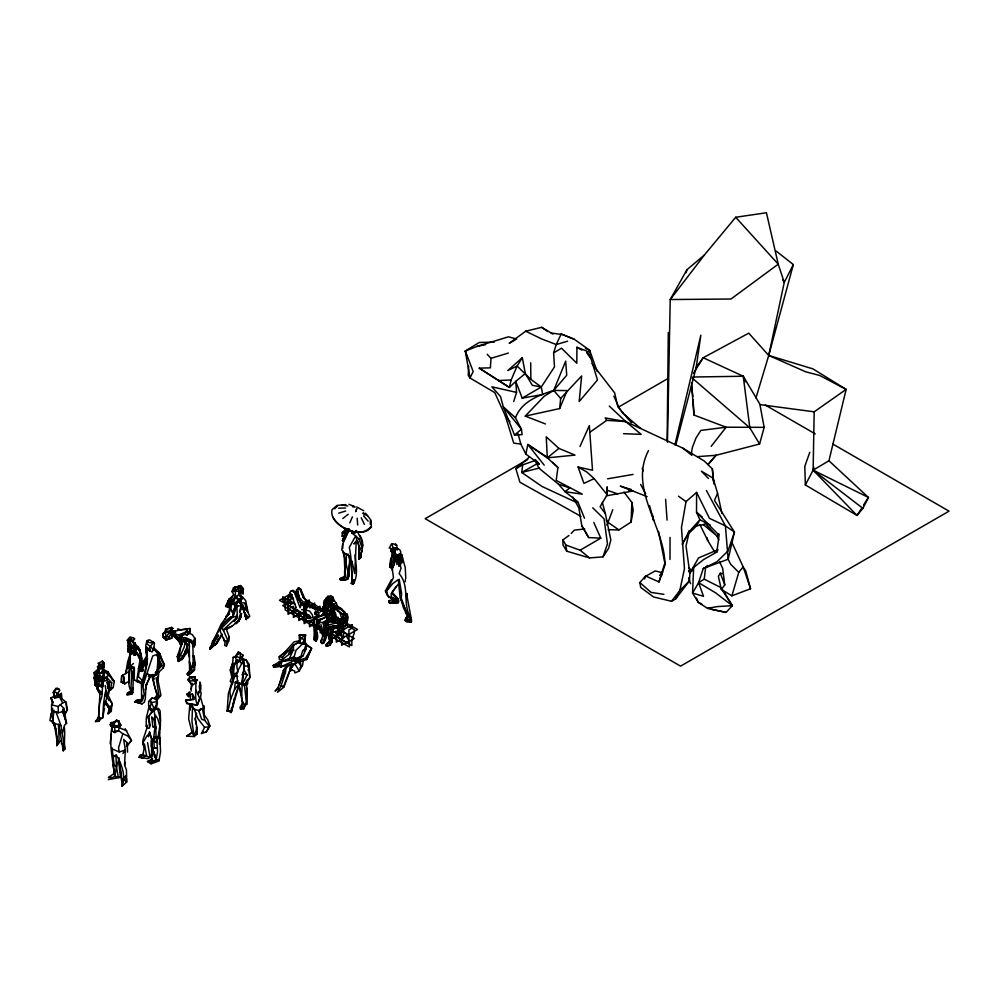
<?xml version="1.0" encoding="UTF-8"?>
<svg xmlns="http://www.w3.org/2000/svg" width="999" height="999" viewBox="0 0 999 999"><rect width="100%" height="100%" fill="white"/><g stroke="black" fill="none" stroke-linecap="round" stroke-linejoin="round"><path stroke-width="1.5" d="M57.33 736.538L56.806 745.629L61.189 740.296M156.144 677.672L159.041 696.216L156.943 694.879L157.193 696.166L160.664 695.779L156.918 699.937L156.943 694.879L151.723 675.599L152.747 676.673L154.882 687.674L157.455 694.605M327.497 620.292L327.497 623.051L324.812 621.503M150.374 725.898L148.501 716.483C151.711 711.713 161.476 705.144 155.457 698.776L152.148 697.976L150.087 699.862L148.639 701.748L148.626 705.669L150.687 710.526L153.297 709.652L154.895 707.879L157.18 708.391C161.838 719.717 161.338 731.518 156.406 742.394L153.471 740.771L154.458 731.106L155.807 726.935M160.614 721.141L160.09 710.826L158.416 708.328M670.004 559.452L670.042 537.437M102.835 686.388L102.847 681.306L104.158 676.723M106.718 680.219L108.404 681.88L108.429 688.723L110.265 690.297L113.187 687.324L114.261 681.543L108.054 671.852L103.521 669.655L104.096 678.259L102.273 687.1M658.516 531.418L665.134 564.572L658.965 581.942L645.616 575.973L639.86 582.529L640.709 587.4L653.458 596.94L671.478 601.273L675.636 599L679.807 590.559L684.465 568.668L681.468 527.559L686.026 501.61L696.603 492.395L696.528 512.25L699.874 519.767L710.152 524.962M345.666 577.672L344.655 576.248L344.605 570.866L346.241 564.51L343.469 552.684L346.291 554.383L346.241 564.51L347.952 571.815L346.903 578.646L345.529 579.782L340.347 579.882L340.022 578.921L344.805 576.136L344.405 578.171L341.096 579.982L340.022 578.921M513.723 401.486L516.558 392.407L491.845 386.8L500.524 396.566L503.296 406.805L514.522 435.052L522.102 434.615L521.441 429.245L515.484 417.807C521.578 401.461 538.511 395.392 553.708 390.409L565.696 361.126L566.72 375.287L553.708 390.409L544.243 396.216L525.249 416.121L559.665 408.566L560.651 398.426L581.643 375.949L579.195 401.536L597.464 380.007L591.008 358.566L586.663 351.036L576.898 347.277L576.823 363.249L561.5 348.214L553.621 352.897L554.495 366.87L541.283 387.013L522.215 398.114L515.746 381.381L525.324 373.539L522.315 357.717L507.842 370.517L517.12 366.046L522.315 357.717M57.343 739.46L57.318 742.682L54.683 726.236L52.085 720.754L56.031 729.632L57.343 739.46L56.806 745.629L59.103 739.872L58.466 724.425M171.865 636.151L175.836 636.475L179.882 639.522L179.895 638.423L171.741 633.553L172.665 631.218L175.137 632.055L171.741 633.553L171.678 638.274L165.909 639.959L162.974 635.214M314.673 633.229L314.385 639.647L315.234 640.684L316.333 640.796L316.358 638.211M335.439 607.867L337 604.495L334.153 600.274L332.405 601.473L332.155 603.284L334.253 604.432L334.977 609.865L333.529 608.066L334.977 609.865M128.084 649.013C128.359 658.141 128.634 642.22 130.482 653.483L131.556 653.97L130.657 652.197C131.306 658.378 129.008 648.076 128.384 649.7L128.209 652.06M154.458 731.106L156.156 727.647L155.607 728.533L153.933 719.567L155.407 715.296L157.63 718.518L159.815 725.898L158.341 735.788L156.968 738.698L156.056 736.875C155.869 727.896 155.345 719.218 154.133 710.539L157.18 708.391M322.964 632.404C324.6 636.163 319.168 640.322 321.715 643.456L324.038 642.769L326.198 637.012L325.637 636.388M667.145 440.809L668.294 332.492M334.777 612.999L335.614 620.142M407.055 597.964L407.117 593.531M194.543 644.755L194.668 637.861L194.955 645.604M97.44 685.888L97.365 688.898L100.062 691.783L98.489 717.919L102.647 717.919L104.57 708.104M129.221 682.729L129.957 658.703M238.711 588.736L235.414 590.209L235.314 597.552L238.736 594.817L238.724 590.259M246.678 683.853L246.666 704.57L242.682 703.758L238.786 684.178L235.252 682.242L234.515 689.572L230.569 699.387L228.009 710.826L227.135 711.251L228.371 693.468L234.753 673.563L237.175 673.064M307.192 621.952L304.87 621.178L304.033 617.981L303.708 606.543M667.457 442.27L670.229 299.538L686.962 269.693L704.357 255.045L735.701 217.258L766.445 212.762L778.233 264.198L784.252 282.38L768.731 355.444L755.943 397.989M776.248 251.136L793.331 264.573L768.731 355.444L805.606 371.765L819.58 375.437L846.141 389.385L828.945 460.776L868.418 497.44L862.886 508.341L857.03 515.447L805.356 484.94L813.124 470.154L814.185 411.813L846.141 389.385L812.949 368.881L768.731 355.444L748.75 333.154L703.221 357.742L696.216 367.345L675.774 445.104M133.441 663.473L129.808 666.87L130.644 667.469C133.217 675.486 130.07 683.653 131.431 691.483L130.857 694.218L132.917 692.544L133.267 672.477M146.191 726.111L148.039 728.421L146.191 726.111L146.366 717.594L148.689 708.204M240.784 591.87L242.982 593.818L242.982 588.336L240.447 585.551L233.454 587.874L232.155 591.121M329.757 611.7L327.847 611.238L327.31 607.092L330.432 604.944M241.021 658.653L243.431 660.289L244.355 666.008L241.558 683.753L244.842 685.439L249.825 677.547L249.151 664.46L246.191 660.014L243.431 660.289L236.638 673.089L237.662 682.379L246.191 685.202L246.278 680.981M150 650.411L149.738 649.675L150.037 651.198L146.116 648.039L146.791 646.865M394.106 558.516L394.193 555.407M97.802 684.253L95.105 679.17L95.192 675.836M304.732 616.52L304.87 621.178L314.76 619.53M306.094 608.778C303.821 612.237 308.529 606.868 306.368 606.131L303.634 606.668M316.683 623.776L316.396 634.34M370.229 524.438L370.329 520.691M107.855 694.717L112.363 704.058L110.502 708.441L108.167 707.167L105.395 701.323M151.823 739.772L151.473 756.58L147.802 758.628L139.061 757.379L139.885 755.381L143.344 754.432M237.1 660.439L237.025 663.124L241.283 659.927L243.094 655.269L238.436 651.847L235.302 656.38L237.025 663.124L240.322 657.767L243.094 655.269M356.193 532.167L355.557 531.63L356.543 530.556L355.482 532.629L352.197 532.167L351.71 531.006L351.998 533.241L355.482 532.629L356.231 530.694M64.273 727.047C65.397 734.552 63.711 741.633 64.935 749.088L63.262 750.798L58.704 724.287M140.047 658.716L139.985 661.038L139.311 656.78L132.517 646.003L131.468 649.313M230.232 711.138L228.009 710.826L231.194 712.537L231.431 708.328M329.895 611.5L327.847 611.238L327.759 606.056L327.31 607.092M341.383 627.222L342.145 630.956L340.309 633.678L337.937 630.406L339.136 626.71M325.449 603.171L325.824 600.624M58.254 712.737L58.192 706.53L60.29 704.757L63.699 708.154L62.762 711.688L58.254 712.737L51.573 710.526L51.561 704.782L52.935 701.423M300.262 638.698L299.987 641.495L293.556 645.079L293.394 649.55L289.086 659.303M355.02 554.944C355.944 564.185 358.466 575.811 353.309 583.94L351.273 583.516L352.11 581.605C351.71 569.905 351.735 558.778 349.288 547.415L355.656 535.901L351.998 533.241L355.844 531.655M139.098 649.537L138.237 647.265L135.427 646.266L134.528 643.181L132.929 652.722L133.991 654.795L135.477 654.994C135.365 650.611 135.789 642.944 131.306 639.86C123.976 639.522 130.17 648.089 130.956 651.423L130.007 649.188M156.568 738.323L156.406 742.394L153.471 740.771L154.483 736.875M392.282 570.441L392.395 567.494M468.643 366.084L468.281 375.424L470.005 377.997L494.755 392.619L505.407 416.046L513.736 443.119L520.854 444.093L525.849 454.095L539.285 464.011L536.013 462.475L539.098 468.306L558.541 484.228L565.059 491.695L577.847 501.785L584.49 518.219M608.191 529.682L618.918 529.932L631.081 522.077L631.868 502.435L623.963 492.07M410.227 619.467L410.214 617.057L411.526 620.017L411.413 621.59L410.177 621.965C414.011 620.529 406.406 623.488 405.457 620.978L405.844 617.782L408.441 615.834L400.137 597.989L398.326 579.532L392.694 583.641L386.763 590.871L386.938 594.467L388.861 597.539M166.733 639.847L163.224 637.449L166.383 636.126L164.685 632.617L169.768 631.905L172.827 628.359L171.503 627.372L166.708 629.045L166.583 631.768L162.7 633.841L163.224 637.449L166.733 639.847L169.281 638.024L168.719 637.2L170.679 634.615L170.267 632.33L169.056 631.293M690.646 583.691L689.472 580.831L689.847 573.164L698.501 557.954L717.919 549.7L716.845 552.047L703.571 559.577L693.668 567.432L692.544 593.069L698.239 602.297L707.529 608.379L726.086 612.399L732.342 605.694L722.851 590.147M165.909 639.959L166.059 636.7L169.393 637.15M189.335 661.301L190.21 670.479L194.493 670.029C191.995 661.163 193.843 652.135 192.432 643.194L189.186 640.247L189.598 669.255L190.497 668.431M304.033 607.854L303.559 614.198L304.658 619.318L306.081 619.617M331.081 605.382L331.618 606.281L331.98 604.782L330.12 603.084L331.606 608.091L331.581 604.62L327.06 599.263L326.086 599.288L324.563 605.556L325.749 609.49L326.461 609.14L327.31 602.559L324.912 604.457L324.775 607.33M342.145 630.956L341.708 626.897L340.085 626.723L338.861 631.268L339.972 633.154L338.224 631.58M150.175 675.961L145.966 685.676L145.305 698.888L144.281 702.247L142.095 703.845L134.977 701.822L142.095 703.845M295.829 660.988L294.767 663.686L280.781 666.857L278.983 664.497L279.046 662.075L294.28 656.818L296.366 659.627L281.88 661.375L278.983 664.497L273.639 667.357L273.077 665.471L279.046 662.075L286.026 660.601M325.287 605.119L325.974 598.526L327.922 596.316L331.381 596.028L333.254 597.402L333.853 601.123M322.902 609.065L323.014 606.843M242.682 703.758L241.621 695.316L242.208 684.278L235.252 682.242L237.962 680.868M237.2 660.976L236.875 666.808L237.962 672.215M246.978 688.061L246.666 704.57L244.28 683.94M349.662 556.418L349.038 575.287L347.789 579.07L345.691 579.994L341.096 579.982M105.832 690.609L105.519 696.053L106.181 691.633L105.157 685.464M194.83 679.919L195.005 677.06L190.097 676.698L187.874 679.632L191.696 684.128L191.034 691.246M340.359 579.732L341.121 579.695M124.8 765.109L124.975 762.15M158.629 736.238L158.791 733.516M337.812 617.07L337.674 619.305L337.575 617.869L334.016 619.705M346.978 531.705L345.492 535.339L346.715 533.853L346.828 534.715L342.707 544.18L341.77 549.762L344.418 553.209L350.112 556.356M487.187 354.245L490.996 358.341L490.397 367.844L479.22 368.156L509.39 387.437L515.746 381.381L516.558 392.407M102.647 717.919L103.621 702.709L105.469 691.745M181.681 629.557L190.035 628.471L190.272 631.992L186.863 635.277L184.74 634.015L187.45 629.258L179.221 629.994L172.864 632.067L171.84 630.881L174.987 630.769M303.434 612.087L303.921 606.88M133.491 642.494L133.279 645.604L131.856 647.165L127.697 641.121L132.917 640.184L133.591 640.946M330.544 621.078L328.321 621.553L322.827 608.978L322.977 606.568M299.712 640.734L294.031 641.87L284.365 652.709L279.146 656.892L279.408 659.715L282.355 659.54L282.505 657.23L293.556 645.079L300.062 641.82M392.732 567.37L391.483 568.256L389.622 566.933L390.796 558.266L391.658 557.042L392.47 557.367M194.493 670.029L194.992 663.199L194.143 655.731M405.244 581.705L405.407 579.532M157.105 670.741L158.017 658.578L156.918 654.557L157.642 653.396L154.495 649.712L152.847 649.425L150.362 646.203L146.678 644.03L148.314 640.322L149.8 639.909L154.445 643.194L153.846 648.076L151.786 652.01L154.745 648.651L159.228 652.697L164.41 664.884L163.224 668.044L154.758 675.799M236.751 656.53L233.104 657.417L232.705 662.899L230.27 670.142L231.668 676.435L233.429 674.612M127.822 645.966L128.546 644.68L131.518 645.953L130.669 647.402L127.822 645.966L128.721 648.301M158.804 671.303L158.079 680.943L160.851 694.892L157.517 699M156.918 699.937L157.655 695.267M405.794 578.384L405.232 567.507L401.623 554.532L400.549 554.495L399.987 561.962L399.65 561.338M129.633 661.276C130.17 670.379 126.286 684.977 131.431 691.483M231.668 676.435L232.68 663.149L230.27 670.142M98.489 717.919L99.613 703.571L101.898 696.216L102.572 686.138L100.025 685.252M109.241 711.076L108.142 713.736L110.015 710.476L109.066 708.528L108.142 713.736L111.301 711.375L111.763 705.494M157.38 680.781L157.73 676.348M154.108 761.338L156.244 759.028L152.822 749.3L151.461 759.702L149.588 761.912L147.502 761.525L152.66 758.853L151.461 759.702L154.108 761.338L159.216 759.59L160.539 751.723L159.615 732.492M332.792 612.062L331.83 617.444M347.714 529.482L342.295 532.579L342.17 536.213L343.668 536.9L345.554 532.317M192.819 706.892L190.772 704.595L189.723 705.544L188.649 718.943L192.108 732.417L194.168 736.525L197.278 734.103L197.04 727.622L195.23 718.98L196.566 713.211M392.832 551.623C393.793 548.551 396.253 554.02 394.955 555.544M393.069 551.348L393.057 552.497M395.03 554.22L394.792 555.194L393.231 554.37M172.864 632.067L173.764 634.265L179.683 640.034L186.301 640.347L191.696 642.744L194.256 646.765L194.942 638.473L192.395 634.74L188.374 632.792M190.772 704.595L194.305 709.365L198.851 710.489L203.659 708.266L203.858 705.931L202.697 710.202L204.72 720.242L209.503 726.685L206.169 732.005L201.473 733.516L204.57 727.347L209.503 726.685L209.815 725.798L207.73 719.792L204.246 714.934L203.858 705.931M242.982 593.818L243.394 588.911L238.374 586.488L241.571 590.546L240.01 593.069L238.936 591.146L235.951 591.358L235.102 587.1L239.048 588.336M118.394 722.352L120.692 724.899L120.117 726.485L113.499 727.072L110.926 725.948L110.24 724.55L111.476 722.527L113.849 722.19M298.913 595.304L297.477 597.789M64.935 749.088L60.902 725.474L52.622 722.727L53.671 711.463M128.259 642.532L129.67 638.811L132.542 637.749L129.932 637.025L126.985 640.496M303.434 597.914L299.937 589.16L298.589 587.824L297.265 589.81L301.161 604.457L300.125 607.804L294.131 591.758L290.684 591.008L287.737 598.601L285.664 599.25M134.39 668.531L134.241 680.007L142.245 684.14M359.103 554.782L358.778 545.953L355.656 535.901L359.066 539.148L361.626 546.515L359.49 551.211L358.791 558.953L358.778 544.93L357.679 541.296M153.297 709.652L153.546 707.142L150.325 700.624L152.148 697.976M358.916 558.716L359.927 557.879C361.913 550.561 364.972 542.607 359.802 535.439M392.382 599.7L388.711 600.836L389.473 602.971L397.215 602.459L393.082 599.338L392.42 601.673L390.784 602.584L389.16 601.598M411.039 621.803L411.313 618.98M186.551 639.223L179.058 639.697L179.982 638.811L179.058 639.697L177.522 639.085L174.775 636.326M314.273 635.239L313.923 619.218L319.805 615.896M326.848 646.166L330.132 644.755L330.494 641.108L327.759 625.099C322.315 619.867 330.332 640.434 329.732 640.983L326.511 644.03L325.986 645.579L326.848 646.166C335.502 644.979 331.006 633.903 330.032 628.571M330.806 629.158L330.532 626.985M127.76 681.88L124.75 683.928L121.154 682.117L121.628 675.923L129.171 671.415M134.69 648.201L135.202 643.206L135.901 645.329L138.324 646.765L139.523 651.36M171.503 627.372L171.179 630.606L166.583 631.768L169.768 631.905L172.827 628.359L165.747 628.771L164.685 632.617L170.267 632.33L166.383 636.126M114.86 732.579L111.563 730.881L112.899 725.998L114.785 726.573L114.86 732.579L118.481 730.569L119.693 725.324L119.068 725.936M325.187 611.8L324.85 614.922L325.662 616.758L325.424 614.273M121.628 675.923L122.44 676.573M50.649 718.318L52.323 709.602M112.038 726.885C108.679 743.406 112.775 759.839 114.773 776.385L120.467 777.372L118.681 761.5M134.128 649.387L135.202 643.206L134.927 644.667M189.922 710.501L190.247 707.617M394.006 564.51L395.304 554.682L397.714 555.556L400.012 554.383L400.836 551.91L399.687 549.612L397.252 548.813L394.955 549.999L394.13 552.459L395.279 554.77L394.605 561.026L393.094 566.908L394.006 564.51L394.368 561.301L392.694 568.031L391.483 568.256L391.546 564.997L394.73 554.682M141.196 670.866L142.258 669.505L139.935 669.505C137.712 671.64 142.845 671.128 142.532 668.93L141.858 667.407M356.955 540.434L353.896 543.943L356.231 541.246L354.732 573.513L351.835 560.901C349.875 568.431 353.721 576.248 351.273 583.516M52.622 722.727L53.796 710.052M118.569 725.786L119.106 721.153L116.571 720.079L112.088 724.837L116.683 726.161L119.593 724.725L119.106 721.153L114.311 721.703L114.473 726.011M189.598 669.255L190.297 663.224M240.559 600.024L236.925 598.663L237.163 596.553M328.184 596.903L327.572 601.061L325.337 602.784M326.461 609.14L325.749 609.49L325.537 608.416M398.826 563.448L399.138 565.921L401.223 562.986L402.31 555.432L402.31 562.662M110.165 743.668L111.314 734.015M623.551 433.666L641.196 434.39L625.749 421.578L606.68 420.367L605.194 417.919L625.749 421.578L682.642 448.052L704.22 460.964L712.362 468.918L713.049 478.071L717.557 493.194L714.485 500.424L734.44 532.067L727.959 551.023L716.932 561.775L703.284 568.468L698.601 582.679L703.496 596.291L692.544 593.069L698.601 582.679L704.22 579.145L705.594 567.632L707.367 565.509M159.303 744.193L159.94 738.923L159.053 736.588L159.94 738.923M346.915 622.814L346.603 625.349L347.914 618.756L347.365 614.26L344.88 613.761M163.224 668.044L163.786 663.523L157.642 653.396M305.931 608.866L307.168 607.005M339.81 627.784L340.934 626.985L339.897 624.637L340.784 627.21L339.136 627.722L338.499 624.575L339.273 627.734L340.584 627.484M293.743 658.041L296.054 650.237L302.26 644.218L304.895 640.072L305.544 635.014L299.238 635.114L299.513 643.056L302.26 644.218L306.156 644.18L311.538 648.276L306.718 659.515L296.079 663.061L294.23 659.34L303.022 655.756L306.206 648.751L306.156 644.18L303.958 639.872M340.934 626.286L345.392 626.66L346.366 619.005L347.565 617.107L346.953 614.235M148.901 709.078L149.313 706.006M396.69 555.044L396.715 559.053L399.138 565.921L400.112 563.274L399.163 558.953M716.845 552.047L719.08 535.177L696.528 512.25L702.359 517.132M333.479 606.006L331.443 607.18L330.132 610.614L328.234 620.516C331.431 620.966 341.146 626.435 341.421 621.878L331.019 619.655L330.207 618.443L329.57 616.545L332.804 609.315L331.443 607.18L330.519 607.779L328.234 620.516L331.218 621.902L338.686 622.877M534.428 460.764L522.727 464.835L521.703 472.452L542.045 486.476L576.96 502.697M552.647 462.287L557.929 467.532L556.181 480.419L582.305 494.155L565.059 491.695L569.767 487.937L558.541 484.228M594.155 478.608L583.928 483.391L578.084 467.02L586.838 472.015L594.155 478.608L607.155 494.78L607.18 487.075L607.155 494.78L600.124 506.705L605.344 513.573L610.851 539.997L608.553 548.463L602.971 556.868L589.547 557.917L566.745 551.186L562.974 544.93L562.961 539.885L568.968 535.452M128.347 640.846L129.845 650.361L128.983 645.841L129.37 648.438L130.095 650.761L129.658 645.691L130.956 651.423M389.622 566.933L392.12 556.942L392.282 552.135L393.144 551.835L393.344 548.389L393.082 549.987L394.493 547.739C396.578 548.264 391.558 549.175 393.244 548.051L395.167 548.051M226.373 646.041L227.185 640.197L228.734 640.946L226.373 646.041L224.625 645.404L225.275 640.946M323.713 607.03L323.464 608.791L328.321 621.553M331.855 637.424L331.293 641.42L332.068 641.795L330.532 634.265M182.755 641.121L185.14 642.02L187.263 646.328L187.912 651.123L182.143 659.402L178.309 661.438L180.632 647.364L183.267 639.785L189.785 646.103M696.216 367.345L700.848 335.189L674.899 444.93M103.334 665.821L102.248 668.618L103.047 670.329L101.773 672.851L98.851 673.126L99.45 669.018L97.89 666.52L98.277 669.38M130.669 647.402L130.507 644.667L128.746 647.602L130.295 644.43M230.757 601.111L231.331 597.215L229.433 600.948M388.911 600.699L388.861 601.211M234.216 608.241L233.416 613.486L230.232 609.889L230.906 606.53L230.22 602.484M325.749 609.49L327.46 602.584M135.202 643.206L134.428 648.214L135.926 654.345C134.803 655.856 132.742 654.382 133.292 652.909M154.308 676.198L152.535 676.523L151.648 675.461L152.435 674.562L156.269 674.874L157.854 672.539M180.22 640.197L182.055 635.451L185.939 634.065M98.776 716.895L95.467 721.565L98.701 721.328L99.376 717.12M191.159 689.123L192.108 683.254M691.395 453.421L692.344 447.502L696.003 437.987L700.848 430.407L726.111 427.21L764.148 427.36L759.827 404.046L743.244 376.248L703.221 357.742L693.518 373.189M314.735 632.454L314.198 619.855L315.684 617.981L316.421 618.556L316.608 632.042C318.057 634.353 318.381 639.772 315.672 640.859L315.01 640.047L315.247 630.781L317.732 619.68L322.677 618.568M392.17 556.893L392.669 552.035L393.231 554.058M182.492 639.81L181.83 643.731L180.344 644.555L181.418 645.704M341.196 621.99L341.034 624.1L341.421 621.878L331.493 618.381L331.755 608.428M118.307 777.572L116.471 766.633L114.148 765.034L112.025 747.702M148.314 640.322L146.828 640.759L145.717 646.003L148.027 650.012L149.725 649.949L150.362 646.203L153.134 643.006L148.039 642.432M234.116 612.574L235.402 604.87L239.685 598.826L242.382 596.803L245.717 600.624L247.914 612.275M296.466 594.592L297.265 589.81L300.562 589.048L307.392 604.557L302.572 603.833L300.112 601.473M291.159 669.879L294.63 670.978L294.855 672.926L299.238 671.091L302.56 665.009L303.321 660.464M325.974 598.526L324.912 604.457L325.874 600.449M396.241 555.132L396.89 561.987M399.45 561.076L400.549 554.495M51.211 713.224L49.95 720.541L52.447 721.89M99.088 685.064L101.236 686.226L101.461 681.243L103.896 671.241L108.866 675.249L114.261 681.543L112.15 680.082M234.94 596.565L231.418 602.522L230.207 609.515L230.032 606.455M332.192 619.917L333.067 614.872M286.825 598.801L283.916 598.501L286.363 602.01L288.286 603.034L289.41 600.424M631.081 522.077L633.191 510.214L631.868 502.435M334.628 608.691L333.529 609.015L331.443 607.18L332.58 614.735L333.728 610.826L332.804 609.315M152.822 749.3L154.483 756.668L156.244 759.028L157.555 751.772L156.781 738.373M127.098 668.331L125.624 673.651L126.573 668.181L128.646 665.396L127.672 667.057M137.113 702.26L139.81 702.959L142.47 700.399L144.181 694.305L142.894 685.764L147.053 663.099L146.116 648.039L148.901 649.288M185.14 642.02L184.178 647.19L179.021 658.628L182.143 659.402L187.288 648.164M359.528 558.828L361.139 556.53L360.964 553.896L362.175 550.836M127.535 752.172L127.285 742.819L123.651 739.397L125.337 749.987L124.525 764.947L126.448 769.929L126.686 782.017L122.14 786.238C125.961 775.062 121.691 764.372 116.146 754.72L112.924 757.192L115.921 755.681L116.471 766.633L114.773 776.385L108.342 779.645L120.467 777.372L114.773 776.385L113.062 764.61L114.148 765.034M129.296 646.665L130.095 650.761M194.418 697.851L192.183 693.756L193.843 699.263L185.614 700.237L186.863 703.658L197.34 705.107C193.519 695.903 197.54 686.463 195.005 677.06L190.097 676.698L189.261 681.181L191.883 685.476L195.929 682.854L197.04 679.745L197.577 680.269M341.034 624.1L341.258 622.926M101.811 694.28L102.348 691.57M150.037 651.198L150.287 649.912M294.942 660.289L280.781 666.857L281.88 661.375M295.629 594.517L296.591 589.735L298.501 593.968M111.751 682.891L110.265 690.297L108.429 688.723L108.404 681.88L111.751 682.891L107.043 677.722L104.096 678.259L107.043 677.722M129.208 663.049C130.494 665.109 126.748 669.293 128.784 667.432L127.685 667.657L128.784 667.432M132.368 677.946L132.867 675.436M132.068 691.97L132.879 687.924M125.125 728.683L131.506 740.396L126.548 746.465L127.285 742.819M128.596 652.21L127.772 649.2L128.883 645.816L129.982 645.454M525.849 454.095L527.822 444.48L548.414 458.091M235.402 604.87L236.838 606.468L237.412 617.107L232.992 616.533L235.402 604.87L242.382 596.803L240.16 603.009L241.146 605.719L239.585 611.625L241.046 614.597L238.361 620.629L235.277 622.889M139.66 668.319L138.349 676.897L137.887 676.335L142.919 680.856M227.76 607.317L228.746 602.709L228.197 600.724L229.495 598.476L233.466 599.924L230.956 605.319L228.946 607.554L227.76 607.317L225.612 606.443L228.197 600.724L231.83 600.861L233.466 599.924M347.952 571.815L349.675 563.761M338.436 628.983L338.861 631.268M316.308 628.421L317.944 620.866L320.592 619.642M318.656 621.828L321.203 619.218L327.422 616.321L329.32 616.795M337.937 621.016L337.475 623.101L328.346 619.642M188.636 634.24L190.035 628.471M687.737 533.99L689.51 530.669L686.013 546.003L689.847 573.164L693.668 567.432M147.053 663.099L141.471 684.365L141.621 699.163L141.046 700.786L138.312 702.047M181.706 644.455L182.567 640.696M278.309 688.299L275.137 691.096C281.73 684.677 280.145 674.412 285.289 667.469M186.426 652.222L187 649.725L185.315 652.11M313.461 619.168L313.861 617.469L315.447 616.533M703.284 568.468L728.146 559.24L734.44 532.067L725.411 525.861L709.44 518.319L696.603 492.395M410.614 621.64L409.84 621.003L410.651 617.619C402.073 604.083 410.339 586.401 399.101 573.626L401.011 568.306L400.199 564.273M147.59 742.707L150.087 757.504L143.182 754.819L143.082 753.958L144.081 748.701L142.894 742.794L146.791 736.076L149.101 733.853L150.999 736.962L149.525 732.042L148.289 736.787M522.215 398.114L542.669 394.53L541.283 387.013L530.869 379.358L517.12 366.046L511.126 380.007L509.39 387.437L479.22 368.156M331.106 604.47L331.019 606.643L327.747 606.468L329.108 605.357L327.734 606.73L327.747 609.065M861.101 509.015L857.03 515.447L813.124 470.154L813.848 467.132M96.666 676.173L98.152 669.068L94.193 672.552L95.205 685.451L97.865 687.474L99.201 685.351L99.088 682.717M231.343 711.3L234.802 697.227L231.194 712.537L238.986 685.152L235.152 695.816M348.501 530.294L348.201 532.617L345.691 531.268L342.295 532.579M146.603 662.924L141.321 669.667L138.449 668.306L146.928 655.893L146.091 648.463M147.278 726.985L142.882 740.197L143.257 744.655M341.683 632.717L341.908 631.83M128.446 667.694L130.394 654.944L127.435 665.721L127.934 668.031M232.854 604.682L235.702 596.341M315.097 619.18L315.284 618.468M323.526 602.921L325.087 599.812M131.718 676.498L134.078 667.257L129.808 666.87M195.991 690.197L199.75 698.388L197.34 705.107L187.275 703.246L185.614 700.237L193.831 699.412M108.966 689.809L104.395 706.093M315.06 637.012L314.31 639.959L315.672 640.859M345.242 538.636L346.953 532.08M393.082 549.987L393.244 548.051M62.413 733.241L64.535 725.249L66.621 723.264L62.575 710.901L63.699 708.154L65.06 713.773L67.433 709.39L65.534 701.685L59.503 696.915L57.617 693.318L53.884 691.42L53.259 692.532L54.52 697.752L61.351 696.965L61.326 693.306L61.826 698.688M155.457 698.776L157.392 701.498L151.398 702.572L150.275 706.917L150.687 710.526M237.824 654.133L238.436 651.847M214.485 638.448L218.469 635.289L213.761 643.256L211.526 643.656C217.145 634.278 221.428 622.752 231.044 616.783L221.953 625.287L219.693 630.044L224.525 641.395L228.109 640.971L223.664 631.018L224.188 629.083L236.501 617.732L236.376 615.247M229.233 636.887L228.109 640.971L229.233 636.887L226.161 628.696M731.718 542.082L743.181 566.845L738.773 572.352L731.892 595.829L721.328 589.435L718.381 576.323L720.304 573.251L723.139 573.688M697.627 456.618L715.896 455.319L759.59 444.018L764.148 427.36M322.415 643.593L324.712 637.037L320.879 624.512M289.211 596.403L287.525 602.372M327.635 597.34L327.922 596.316M393.082 599.338L393.244 601.161L393.643 600.349L390.522 597.614M112.088 724.837L116.571 720.079M228.421 706.817L227.135 711.251L229.932 711.288M329.732 640.983L327.135 631.43M395.042 561.538L394.505 559.964M134.003 649.338L134.803 646.79L138.124 647.477L139.91 649.775L142.033 658.865M146.528 719.105L147.253 716.62M149.688 761.263L147.502 761.525L151.111 763.798L158.741 761.113L159.39 758.878M152.435 674.562L151.985 675.599M405.219 620.242L405.844 617.782L406.456 618.456L407.667 617.17L410.651 617.619M296.74 596.715L297.202 595.154M686.076 272.69L686.962 269.693M344.293 614.223L344.955 612.012L342.133 609.727M111.563 730.881L114.236 731.842L118.481 730.569L122.777 733.728L118.531 747.839L119.331 751.997L125.337 749.987L122.877 753.496M227.997 614.248L230.182 606.992M147.178 684.415L146.741 683.878L145.317 690.047L145.954 687.687M299.987 641.495L299.513 643.056L300.999 638.186L305.544 635.014L304.358 638.661M467.033 356.968L465.297 350.974L470.005 377.997L473.189 371.503L465.297 350.974L479.258 342.482L494.355 342.108M658.965 581.942L664.947 562.787C663.411 524.75 628.87 488.436 648.463 450.624M553.621 352.897L556.231 344.543L561.188 333.941L574.3 339.273L589.597 350.187L597.215 371.591M304.395 641.121L305.682 644.855L311.538 648.276L305.532 658.266L297.178 660.526L294.23 659.34L300.786 656.842L302.772 650.574L306.206 648.751M158.741 761.113L159.216 759.59L156.568 760.089M290.185 666.845L290.959 664.397M402.522 557.817L401.248 560.227M192.807 731.867L186.663 736.188L194.168 736.525L197.04 727.622M64.323 715.022L65.21 712.287M142.894 685.764L152.76 655.881L156.918 654.557L161.963 665.659L155.394 672.901L156.269 674.874M243.843 708.828L245.192 704.682L240.597 709.165L239.91 707.442L243.294 702.16L240.597 709.165L243.843 708.828L245.816 703.084M248.276 667.132L249.151 664.46L248.089 667.12M119.093 758.603L116.471 766.633L113.062 764.61M235.951 591.358L236.463 589.81M288.286 597.09L287.525 599.412L284.927 600.149M287.013 664.66L278.684 685.876M233.604 591.62L235.102 587.1M405.457 620.978L405.444 619.48L407.53 619.505L409.84 621.003M133.254 641.358L133.866 639.522M319.867 612.524C310.951 611.076 315.647 616.545 320.841 616.171L322.952 613.698M234.753 673.563L234.89 675.761L229.832 690.609L230.569 699.387M133.629 648.139L134.328 644.542L134.316 650.886L133.629 648.139L134.803 646.79L133.004 650.774M183.329 639.335L181.83 643.731L183.354 640.297M303.871 650.898L306.156 644.18M290.709 668.418L284.166 686.463L280.919 686.151L277.497 692.295L284.191 686.9L280.919 686.151L285.614 671.965L285.739 668.531L290.047 664.31M602.971 556.868L607.467 543.893L604.083 518.893L592.744 507.829M221.915 634.09L214.86 645.242L216.783 643.606L218.606 638.386M328.321 610.676L328.409 611.425M238.124 620.342L236.026 623.788L238.911 621.253L241.671 613.486L241.046 614.597M809.789 452.322L804.794 466.346L805.356 484.94M242.382 596.803L240.16 603.009L247.29 611.051L249.775 616.221L248.464 617.644L246.516 617.919L246.266 619.542L243.082 607.404L246.266 619.542L247.29 617.245M285.065 598.975L284.216 598.051M316.296 640.734L316.146 632.417M156.219 703.983L157.23 701.173M197.34 705.107L199.75 698.388M324.013 610.077L324.563 608.553L322.827 608.978M140.834 669.08L143.044 670.616L138.861 669.093L139.186 668.181L147.69 658.803M356.68 506.943L363.773 510.801M120.692 724.899L120.117 726.485L116.646 726.96M612.762 509.69L606.93 525.287M194.181 666.483L194.905 664.522L194.368 661.538M198.364 694.293L199.912 690.109L199.825 681.967L200.861 685.189L200.724 690.147L199.788 690.496L199.238 685.926M343.556 532.667L342.57 533.241L342.894 532.367M342.445 618.069L343.244 615.946M393.569 599.875L397.215 602.459L396.029 600.387L389.922 597.514L386.938 594.467L385.427 590.859L391.346 579.857M393.032 599.65L393.531 598.988M135.477 654.994L136.201 653.983M340.746 627.147L339.373 626.723L337.937 630.406M306.718 659.515L311.538 648.276M309.428 616.645L308.966 617.882L310.314 616.383L307.904 615.596M283.466 686.875L291.683 665.621M389.135 548.264L391.645 543.731L393.581 548.801M236.925 598.663L242.058 598.776L238.736 594.817L235.314 597.552L232.205 591.808L232.967 589.81M232.992 616.533L236.838 606.468L243.144 605.069M289.111 602.085L289.722 600.486L290.484 602.222L289.772 603.296L288.286 603.034M227.984 614.585L228.846 612.375L229.395 614.21M234.603 665.184L236.263 660.913M317.095 622.702L318.356 620.304L317.532 619.592M347.789 579.07L349.038 575.287L348.801 572.502M392.307 567.932L393.594 564.635M339.548 625.649L340.372 623.538M187.263 646.328L182.143 659.402L182.168 656.643L184.503 653.633M303.396 641.321L302.26 644.218L300.749 642.407M232.355 626.011L224.188 629.083L226.748 629.345L232.355 626.011L240.135 618.968L240.984 616.833L240.06 614.373M325.986 645.579L326.973 646.078L325.986 645.579L327.247 643.368L326.136 645.816M102.797 677.609L104.296 673.863M182.692 640.446L177.273 656.668L178.309 661.438L183.192 656.331M103.559 665.584L104.383 663.536L102.585 661.251L97.989 663.286L103.334 668.831L104.296 667.282L102.585 661.251L102.672 662.986M131.955 694.093L126.948 694.792C127.01 692.632 129.508 691.395 131.006 692.919M339.323 622.827L338.336 625.287L339.735 625.362M354.433 580.232L353.833 580.007L352.61 584.203M95.317 682.379L94.031 677.996L98.152 669.068M559.665 408.566L567.145 390.597L553.708 390.409L560.651 398.426M128.384 641.208L129.033 640.084M195.005 677.06L193.519 680.606L189.261 681.181L187.874 679.632M332.292 599L330.369 602.285L327.035 602.897M308.753 605.332L306.119 605.282L305.731 606.193L307.018 607.092M290.559 597.564L290.921 594.48L292.133 594.83M289.772 603.296L289.722 600.486M281.081 679.22L285.739 668.531L283.092 670.491M349.8 522.864L352.397 516.895M296.079 663.061L297.178 660.526L303.022 655.756L300.786 656.842M324.787 640.834L325.724 638.711M248.077 670.167L249.051 667.981M342.382 540.584L347.49 529.095M356.606 508.841L355.756 511.6M342.47 540.721L347.664 529.095M342.645 540.821L347.839 529.195M355.669 511.463L356.793 508.928M342.819 540.821L347.927 529.333M348.426 530.919L348.201 532.617L347.028 532.205M213.699 640.821L221.091 624.2L229.133 613.349L230.27 608.354L232.792 611.563L233.391 616.408L219.693 630.044M579.982 446.491L589.335 425.574L592.507 470.254L578.084 467.02M126.598 668.356L128.646 665.396M127.11 668.493L127.76 667.057M644.517 578.97L645.791 576.161L655.257 570.916L662.225 572.689M305.669 606.83L304.895 609.677L305.419 616.233L307.43 617.594M94.031 677.996L94.331 677.347M98.551 681.031L103.784 675.674L98.551 681.031L97.078 672.352L99.013 680.019L102.847 681.306M129.196 667.282L128.734 665.396L129.445 667.107L128.272 667.782M314.285 619.517L317.108 615.484L316.583 613.436M141.309 669.555L141.933 668.368L142.944 669.692L142.545 671.041L139.211 670.579M340.085 625.786L343.381 621.103L345.829 619.28L345.654 617.02M101.773 672.851L102.909 668.88L106.244 671.852M242.045 674.912L244.218 670.267L243.431 660.289M318.419 615.684L318.993 614.447L318.169 612.524M145.966 685.676L150.936 675.312M53.259 692.532L55.857 688.486L59.066 688.935L57.467 688.423L53.884 691.42L54.52 697.752L59.503 696.915L61.264 693.481L59.503 696.915L62.687 702.921L60.29 704.757M121.541 678.321L121.866 681.955L123.451 683.328L124.288 679.045L123.089 674.762L124.75 683.928M152.422 738.411L151.136 741.046L151.161 746.715M230.17 599.6L231.331 597.215M103.634 677.135L101.673 681.093L98.626 670.679L98.851 673.126M134.977 645.466L135.427 646.266L135.901 645.329L134.977 645.067M407.142 616.395L408.441 615.834M128.746 663.536L130.07 660.876M64.473 715.222L67.433 709.39M386.763 590.871L393.456 577.647L392.045 567.17M325.761 599.35L326.798 599.2L328.521 602.347L331.318 604.195M326.898 598.064L326.436 598.988L328.521 602.347L331.281 603.346M338.286 606.518L336.276 605.794L337.5 607.767L336.813 609.103L337.55 611.038L341.958 614.01M793.331 264.573L784.252 282.38L782.729 279.67M244.218 670.267L247.09 674.999L242.158 684.677L244.842 685.439M331.218 618.381L331.88 617.107M178.346 654.607L177.273 656.668L179.021 658.628M291.021 668.731L289.747 671.216L292.32 669.867M192.432 643.194L194.73 638.773M396.591 557.991L395.517 560.052L396.99 564.597M392.445 603.296L398.151 602.772L398.826 601.485L398.264 599.15L392.22 592.37M213.024 642.819L209.827 647.914L215.222 644.567L210.002 649.263L213.386 642.844M51.573 710.526L52.697 708.391M344.156 531.68L345.617 528.234M330.294 603.109L327.747 606.468L330.332 604.17M689.51 530.669L682.267 544.368L689.697 531.081L699.874 519.767L696.603 525.824L688.199 534.065M330.469 611.613L327.934 616.371L321.203 619.218M398.851 583.366L391.408 593.381L391.059 596.79L397.914 599.75L398.151 602.772M184.74 634.015L187.45 629.258M330.519 605.881L332.18 604.42L331.456 604.083M231.606 597.939L233.117 595.204L227.772 602.385L229.495 598.476L230.819 600.099M406.456 618.456L407.305 616.071L405.519 612.3M339.86 621.878L343.993 615.621L346.89 615.834L341.396 608.716L342.769 610.913M97.665 667.432L99.425 664.323L103.684 663.836L102.223 667.981L97.665 667.432L97.378 666.57M111.476 722.527L110.24 724.55L110.926 725.948M396.778 548.251L396.928 545.279L392.632 543.643M318.918 610.501L318.206 610.401M394.106 549.999L395.042 547.976M237.225 659.452L234.403 664.347L232.517 683.691L230.207 681.293L232.692 675.049L232.68 663.149M339.073 625.998L328.184 627.722M206.169 732.005L209.815 725.798M293.556 645.079L288.773 653.209L293.394 649.55L293.993 650.599M323.064 613.711L323.726 612.612L322.59 610.551L321.116 610.576M242.72 607.142L239.585 611.625M353.309 583.94L354.295 582.28M324.862 612.287L323.938 613.823L324.85 614.922L315.684 617.981M216.783 643.606L222.24 634.502M306.119 605.544L305.731 606.193L307.405 604.632L308.866 605.107M100.125 694.293L101.374 692.257M126.548 746.465L131.506 740.396L127.797 736.063L122.777 733.728M323.564 605.082L325.062 602.697L325 608.541L329.121 617.494M397.103 550.087L398.039 548.601L394.755 548.039L398.039 548.601M150.362 646.203L148.589 648.988L149.725 649.949M863.536 505.157L868.418 497.44L813.124 470.154L828.945 460.776M334.19 620.117L337.937 618.693L342.22 619.392M236.588 603.446L239.061 599.637L241.421 599.737M339.473 622.065L342.744 617.02M395.654 555.494L395.816 553.533M392.882 551.036L394.83 552.285M393.306 550.536L395.354 551.248M186.863 635.277L189.223 631.693L185.664 632.017M198.576 692.132L199.912 690.109L201.136 693.019L200.524 697.302L203.659 708.266M132.592 652.709L134.84 649.325L137.949 649.225L139.535 650.312L141.97 663.436M155.394 672.901L161.014 664.535L158.017 658.578L158.791 668.506M180.344 644.555L182.792 640.971L182.38 639.572M396.153 586.438L391.408 593.381L398.264 599.15M187.125 673.988L190.484 669.068L188.224 675.474L187.125 673.988L189.323 672.202M122.14 786.238L121.666 780.793L125.674 775.998L126.586 779.382M225.886 616.645L228.846 612.375M107.355 678.633L105.944 680.681L96.953 681.73L97.702 690.159L99.85 693.431L97.228 687.836M54.52 697.752L59.828 690.384L57.467 688.423L55.857 688.486M139.535 650.312L139.91 649.775L140.097 651.548M139.935 669.505L139.311 670.217L140.797 670.541M227.322 604.02L225.612 606.443L228.746 602.709L231.83 600.861L228.946 607.554L228.746 602.709M244.043 685.714L249.825 677.547L248.651 666.008L246.191 660.014L240.709 657.492M175.225 634.215L178.908 634.84L180.607 637.699L182.979 634.365M103.434 680.781L105.02 677.984M156.631 706.418L155.719 705.394L155.931 708.041L153.546 707.142L154.895 707.879L148.501 716.483L149.588 728.171M348.589 532.105L346.853 529.782L346.591 531.743L345.691 531.268M231.418 602.522L235.502 597.015M210.002 649.263L214.186 643.606M141.046 700.786L141.621 699.025L140.697 699.887L136.289 700.174L134.977 701.822L137 701.623M154.233 698.751L156.918 695.229M675.636 599L689.472 580.831L688.723 577.834M721.328 589.435L724.762 584.927L722.677 568.344L719.492 561.65M129.683 640.034L128.796 640.646M704.357 255.045L670.229 299.538L730.993 299.013L778.233 264.198L735.701 217.258M224.825 619.168L229.52 613.061M147.078 661.213L141.046 668.98L141.246 669.854M142.258 669.505L141.246 670.529M671.478 601.273L679.807 590.559L689.472 580.831M289.797 668.056L292.008 667.22L294.767 663.686L299.238 671.091M711.176 446.341L726.111 427.21L693.968 415.035L691.545 383.129M292.232 597.614L290.284 600.099L290.16 602.385M330.781 605.119L331.094 602.884L329.67 604.295L331.356 604.395M326.461 645.616L329.77 640.871L332.068 641.795M410.152 619.642L408.054 621.191L405.606 620.529M234.515 689.572L238.786 684.178L242.208 684.278M130.881 654.308L128.709 649.25M131.606 694.155L132.917 692.544L132.143 692.207M321.041 641.008L322.178 639.61M708.204 464.535L716.133 455.282M237.412 617.107L233.941 621.291L237.787 617.082M315.771 610.264L311.201 606.193L308.591 605.244L306.156 606.243L306.119 605.282M209.827 647.914L213.424 643.643M297.24 589.348L298.589 587.824M341.196 626.935L344.243 623.388M342.57 533.241L344.88 530.569M393.668 548.576L395.067 548.339M707.829 464.523L715.896 455.319M360.377 558.029L361.026 557.292L359.927 557.879M330.856 602.135L332.48 600.461M185.152 654.295L188.012 651.073L189.373 657.167M299.837 668.031L302.56 665.009M179.882 639.522L180.657 638.673M239.211 618.781L240.984 616.833M327.747 606.468L329.97 604.008M341.308 622.24L346.491 615.896L340.459 607.779L339.023 607.217M571.216 533.454L574.35 530.132L584.702 528.971M127.397 693.206L128.034 692.544M141.733 668.631L139.798 669.705L140.434 670.429L141.646 670.292L141.396 669.692M129.196 666.97L128.634 667.557L128.197 665.696M98.701 721.328L101.061 718.893M229.97 603.521L233.229 600.212L231.518 598.975M246.191 685.202L247.764 683.603L247.34 679.445M326.086 599.288L328.321 597.027M662.799 572.165L659.665 575.337L662.349 574.712M218.469 635.289L212.5 641.258L213.761 643.256M589.597 350.187L586.825 352.922L591.008 358.566L589.597 350.187L585.414 348.439M334.615 508.841L337.275 506.206M370.617 527.097C359.74 538.598 339.198 528.908 332.717 516.783M204.72 720.242L201.673 719.317L198.851 710.789L200.861 708.84M133.416 648.189L138.124 647.477L137.188 648.264L133.416 648.189L134.853 646.79M142.969 665.322L145.916 662.474M365.597 513.224L371.091 520.379L371.391 526.985C365.771 534.74 354.52 532.679 347.003 529.283L344.555 531.655L344.143 531.018M341.508 621.528L345.279 617.931M340.01 579.07L341.546 578.109L340.647 578.396M201.473 733.516L203.559 731.58M200.849 708.666L198.851 710.789M162.7 633.841L164.685 632.042M152.098 711.475L155.931 708.041M290.434 595.604L291.546 594.605M354.508 532.23L355.719 531.156M719.018 534.003L716.882 535.901L718.83 539.935M109.778 690.321L113.187 687.324M327.135 617.232L328.134 616.371L325.924 612.936M581.006 516.421L519.917 482.23L515.846 468.656L529.545 456.993M514.522 435.052L521.441 429.245L503.296 406.805L515.484 417.807M327.61 600.899L333.254 597.402M359.066 539.148L360.676 537.824L358.142 533.304M557.929 467.532L547.315 457.854L558.903 448.401L575.037 455.094L547.315 457.854L527.822 444.48L544.205 465.147M231.268 603.071L233.379 604.233L239.061 599.637L235.801 605.719L236.051 608.491M342.869 518.531L348.189 514.26M360.414 557.804L358.791 558.953M287.237 650.486L279.146 656.892L282.505 657.23M343.668 536.9L346.753 534.74M128.746 651.148L128.546 652.147M282.355 659.54L291.671 652.384M393.956 559.353L396.066 557.754M142.045 758.216L144.43 756.43L146.678 756.28L144.455 743.943M340.884 633.254L339.585 633.266M358.703 557.842L360.239 556.705M552.947 334.116L541.633 327.322L525.711 331.206L509.203 343.319L515.459 339.747M334.253 604.432L336.426 602.834M114.223 773.388L108.367 777.559L111.026 776.947M291.233 658.99L294.28 656.818L294.855 659.003M189.286 692.607L186.801 694.355L188.586 696.852L188.699 695.429L186.801 694.355L189.323 693.119M589.959 432.192L606.68 420.367M194.755 681.355L197.04 679.745M308.978 617.27L304.658 619.318L306.631 618.606M335.939 605.669L337.275 607.067L334.553 609.103L333.529 608.066M186.663 736.188L192.108 732.417M291.833 590.859L293.082 590.322L294.68 591.62L299.163 599.487M148.639 701.748L150.325 700.624M344.031 531.63L346.303 530.132M410.177 621.965L411.438 621.166M104.096 678.259L108.866 675.249L108.054 671.852M139.061 757.379L143.182 754.819M95.467 721.565L97.253 720.466M111.076 723.076L110.589 725.199L113.499 727.072M328.746 642.519L330.132 644.755M339.273 627.734L340.459 627.36M562.961 539.885L565.759 544.992L580.132 550.224L600.786 538.149L593.831 522.539M229.258 618.806L233.391 616.408M131.556 653.97L130.22 653.733M140.822 666.945L138.449 668.306L138.861 669.093M527.722 459.503L425.187 518.693L680.581 666.146L949.05 511.151L832.841 444.056M618.106 407.317L668.019 378.496M298.289 600.137L300.711 598.738L296.691 596.415M297.714 609.989L295.567 611.226L295.567 607.892M306.069 605.169L309.29 603.309L309.29 599.974L306.069 601.835L324.812 612.662M311.426 604.919L314.648 603.059L314.648 606.393L312.5 607.642M300.711 613.236L293.431 617.432L293.431 606.268L290.209 608.129L290.209 604.795L293.431 602.934L290.759 601.398M303.072 613.074L300.924 614.323L300.924 612.649M316.783 608.016L320.005 606.156L320.005 609.49L317.857 610.726M307.355 616.795L309.503 615.546L309.503 618.306M322.14 611.113L324.288 609.865M323.214 613.823L325.362 612.574M316.995 623.601L319.143 622.352M332.854 617.295L336.076 615.434L336.076 618.768M317.282 628.408L319.717 627.01L315.696 624.687M323.426 626.073L325.574 624.825L325.574 635.988L327.997 634.59M327.497 628.696L325.062 630.107L327.747 631.643M338.711 626.286L333.067 629.545L333.067 632.879L336.288 631.006L336.288 642.182L343.556 637.974L343.556 626.81L346.79 624.949L346.79 621.615M330.419 633.191L332.854 631.793L332.854 626.148L354.27 638.511L347.003 642.707L330.931 633.441L330.931 627.921M330.931 639.085L338.211 634.889L338.211 630.644M536.313 464.173L521.703 472.452L539.485 468.007M330.457 621.54L326.323 623.863L325.961 626.735L330.494 641.108M515.846 468.656L522.727 464.835M158.891 654.745L160.327 653.945M187.425 694.018L189.972 692.607M318.931 616.52L313.923 619.218L316.658 618.493M148.451 676.56L150.487 675.486L146.803 673.738L152.934 676.635L154.458 679.008M241.146 605.719L241.958 605.294M232.205 591.808L235.414 590.209M100.112 677.397L96.166 679.382L96.541 671.69L99.45 672.639L97.989 669.967L98.077 673.014M98.214 669.879L97.24 670.366L95.704 679.957L97.89 689.834M130.644 667.469L134.453 667.507M703.408 524.637L705.444 523.638L716.882 535.901L703.408 524.637L696.603 525.824M134.565 655.007L135.926 654.345C133.204 650.087 135.577 644.255 132.08 640.571L129.92 640.209M141.558 668.743L146.903 656.718L145.966 648.988L147.253 652.335M139.211 699.712L135.202 701.673M310.602 621.378L313.549 620.029M118.182 727.06L120.667 725.249L119.967 723.189L118.419 722.602M130.557 639.984L129.283 640.559L132.118 640.709L133.729 642.807M327.997 619.88L321.815 622.689L318.768 621.341L318.793 624.325L322.989 636.738M54.408 696.241L50.887 697.826L52.772 703.508M304.87 621.178L306.031 620.666M62.687 702.921L65.534 701.685L66.359 702.434L66.546 708.166M322.914 623.838L328.571 621.703M152.647 675.886L151.823 676.136L152.597 676.098M97.89 666.52L101.224 665.084M324.151 600.499L326.061 599.974M309.915 621.503L312.237 620.541M465.234 351.173L476.81 346.441L508.454 336.825L516.72 339.036M185.989 631.955L178.908 634.84L182.055 635.451M330.457 627.747L333.154 626.673M390.734 550.299L393.331 553.97C397.19 558.591 392.132 544.767 393.956 554.732C393.431 542.869 396.029 562.999 394.255 551.223M394.106 554.807L396.291 556.643M731.892 595.829L750.536 588.736L745.704 570.704L743.918 568.219M394.617 551.223L393.906 551.173M304.545 606.356L306.855 607.18M128.646 692.407L129.57 692.107M338.748 513.149L345.691 511.001M490.996 358.341L508.354 353.047M340.447 579.345L344.405 578.171L345.142 577.047L344.193 555.481L342.545 550.749M174.912 633.241L175.787 632.979M567.594 341.196L556.231 344.543L541.708 338.961L525.711 331.206M130.857 694.218L127.073 694.692M233.454 587.874L235.689 587.287M314.76 612.175L317.045 611.813L316.958 611.163M326.461 617.632L326.373 616.583L327.422 616.321M327.759 625.099L337.325 622.802M146.279 684.178L146.978 684.44M121.154 682.117L121.866 681.955M154.296 741.058L154.258 737.274L156.056 736.875M476.81 346.441L485.639 344.667M345.904 504.595L336.988 505.432L331.993 509.74C330.219 519.168 339.36 526.036 347.003 529.283M342.17 536.213L343.756 535.901M606.468 495.804L633.016 491.008M154.308 719.655L151.736 717.182L152.847 726.723L155.582 726.211M316.084 639.847L314.31 639.959L314.136 636.301M707.529 608.379L717.382 606.58L732.342 605.694L720.654 587.462L704.22 579.145M307.58 605.943L310.939 606.93M327.997 599.6L329.483 599.338L331.755 601.011M607.617 478.821L633.041 474.425M323.077 642.931L324.038 642.769M148.027 650.012L146.628 648.214L148.027 650.012L149.063 649.837M273.077 665.471L278.983 664.497L280.781 666.857M169.98 631.655L172.665 631.218M316.558 612.399L314.772 612.687L314.885 614.01M231.169 603.371L234.865 602.797L235.377 605.881M237.924 605.394L235.801 605.719L233.379 604.233M149.625 756.867L151.473 756.58L150.549 755.394M99.45 669.018L102.248 668.618M273.639 667.357L280.806 666.395M329.583 626.485L338.636 625.362M348.439 554.22L346.291 554.383L348.339 555.644L351.71 564.273M393.394 551.673L392.557 551.773L390.734 548.126L391.958 551.785L393.281 552.922M168.968 638.498L171.678 638.274L171.641 636.176M329.782 606.868L332.13 606.68M177.522 639.085L180.494 638.861M233.104 657.417L235.864 657.217M305.419 616.233L307.068 616.121L307.355 617.432M329.57 596.628L331.168 596.528M328.808 602.222L330.669 602.097M142.345 670.242L143.032 670.204M114.785 726.573L117.67 726.41M394.742 544.492L395.954 544.43M127.947 692.757L129.445 692.694M498.489 380.507L511.126 380.007M306.069 607.692L306.793 607.654M128.621 666.083L129.433 666.058M149.887 708.965L151.748 708.915M338.524 508.179L345.554 507.979M130.157 637.624L131.106 637.599M142.233 670.641L143.044 670.616M628.608 490.334L631.605 490.272M184.902 651.136L188.012 651.073M305.544 635.014L299.238 635.114L300.999 638.186L304.895 640.072M692.619 377.023L743.244 376.248L745.429 381.768M180.607 637.699L185.639 637.674L191.658 640.347L194.256 646.765M244.355 666.008L248.651 666.008M313.861 617.469L308.192 618.094M301.623 609.64L304.071 609.652M321.416 615.134L322.465 615.147M321.066 642.532L322.914 643.493M297.265 610.177L295.966 610.139L297.44 611.438L303.634 613.199M572.864 497.14L578.858 507.904L581.793 525.799L588.661 537.587L600.786 538.149M140.659 670.953L142.545 671.041L142.47 669.342M298.439 587.924L300.562 589.048M184.74 639.909L187.7 640.134M156.244 759.028L152.085 747.714L157.155 748.139L152.085 747.714L151.86 739.073M345.904 618.131L347.565 617.107L341.708 626.897M171.741 633.553L173.988 633.753M139.885 755.381L142.944 755.669M352.048 580.918L353.921 581.106M96.691 675.986L102.672 676.573M352.497 506.705L355.194 507.03M137.275 681.917L141.309 682.417L136.913 679.72L139.922 660.164L140.06 667.869M760.339 404.67L814.185 411.813M551.186 333.029L562.4 334.528L574.3 339.273M394.905 548.039L396.266 548.239M663.898 594.33L651.048 592.395L639.86 582.529M100.687 672.839L103.172 673.251L102.909 668.88M334.99 608.803L336.813 609.103L343.993 615.621L342.719 614.535M341.059 623.975L339.123 623.638L338.986 621.278L341.458 623.838M352.297 579.732L353.259 579.907M541.283 387.013L532.342 385.327L525.324 373.539M339.66 628.483L341.621 628.858M342.27 504.957L347.827 506.018M139.311 670.217L141.371 671.49M286.451 598.638L287.987 598.938M61.401 743.531L63.836 744.018L63.262 750.798L62.75 746.84M146.828 640.759L147.577 640.921M103.446 667.107L104.296 667.282M135.052 680.169L134.241 680.007L133.991 667.732M726.086 612.399L711.775 609.415L709.065 607.991M392.42 601.673L393.881 601.997M95.105 679.17L99.013 680.019M329.008 617.919L327.66 616.296L324.85 607.042M335.926 606.718L337.275 607.067L337.55 611.038M178.384 629.17L181.031 629.87M51.561 704.782L58.192 706.53M327.997 603.084L329.608 604.507L327.41 603.059M301.161 604.457L305.806 606.53M234.89 675.761L237.712 676.548M348.314 532.18L346.853 531.381M327.972 597.564L329.807 598.089L327.572 601.061L330.369 602.285M165.747 628.771L166.708 629.045M631.293 489.51L620.292 486.113L647.127 496.64M183.666 639.71L191.646 642.02L189.96 639.685M316.733 633.216L317.357 633.428M309.465 606.743L317.42 609.452M607.729 490.459L617.782 493.918M352.659 505.931L354.195 506.468L348.976 504.32M328.609 620.804L329.558 621.291M306.443 614.198L309.265 615.209M152.847 726.723L155.145 727.609M525.249 416.121L545.442 423.938M137.462 700.012L139.972 701.011M191.696 642.744L186.276 640.521L179.683 640.034L179.733 638.498L173.764 634.265M182.792 640.971L176.423 638.736L173.951 635.826M119.356 727.759L126.873 730.893M111.838 748.813L119.331 751.997M301.848 604.333L304.545 605.531L302.572 603.833L303.246 601.873L300.012 598.801M247.09 674.999L243.481 673.401L242.158 684.677L241.558 683.753M133.204 637.662L134.84 638.96M293.294 591.408L294.305 591.87M346.291 554.383L347.34 554.882M326.198 637.012L325.337 636.588L323.576 623.863M98.476 685.526L101.736 687.125M156.219 651.485L158.953 652.834M307.405 604.632L308.591 605.244M702.297 604.432L698.239 602.297L696.49 598.001M154.258 737.274L156.968 738.698M393.156 551.211L395.067 552.16M393.693 553.821L395.242 554.645M390.534 603.446L389.185 601.735M177.485 629.058L179.221 629.994M163.424 664.347L164.41 664.884M400.199 553.758L401.623 554.532M576.898 347.277L581.868 350.1M765.271 405.045L815.271 433.916M303.933 598.538L322.677 609.365M332.055 614.785L338.748 618.643M346.79 623.289L357.505 629.47L343.781 637.387L330.382 629.657M346.241 625.024L354.27 629.67L354.27 633.004L351.848 639.909L351.848 645.566L331.768 633.965M286.738 599.075L282.729 596.753L282.729 600.087L285.152 604.208L285.152 609.852L322.64 631.505L320.217 632.904L320.217 627.247L316.196 624.924M325.574 621.49L328.259 623.039M333.616 626.136L338.973 629.22M341.646 630.769L347.003 633.865L347.003 637.2L349.425 641.308L349.425 646.965L323.988 632.28M289.997 601.398L295.354 604.495M303.609 614.198L279.495 600.287L289.997 594.218L289.997 592.557M306.281 615.746L310.302 618.069M316.995 621.927L319.668 623.476M323.688 625.799L327.709 628.109M304.146 617.969L282.729 605.606L287.575 602.797L287.575 608.453L303.646 617.732L298.788 620.529L298.788 610.739M313.524 623.388L309.503 621.066L309.503 626.71L314.36 623.913L309.003 620.829L304.146 623.626L304.146 612.462M325.574 630.344L328.259 631.892M698.601 582.679L715.584 592.819L732.342 605.694M337.5 607.767L340.534 609.59M333.791 608.266L334.765 608.878M60.365 695.117L57.617 693.318L58.129 696.977M330.969 603.708L331.98 604.782M541.633 327.322L547.802 331.506M618.918 529.932L608.116 522.402L606.181 519.98M174.35 635.726L180.519 640.034L177.31 639.497L181.056 644.73M189.723 705.544L194.88 709.203L192.457 708.478L191.958 721.428L194.168 736.525M678.421 496.166L686.026 501.61M317.595 616.096L316.72 614.61M293.256 598.513L292.207 596.765M363.386 512.837L367.907 516.171M362.824 513.311L365.01 514.922M155.157 720.479L151.736 717.182M813.124 470.154L862.886 508.341M333.279 606.593L330.532 603.608L332.879 607.854M682.642 448.052L691.907 455.369M100.849 691.695L97.365 688.898L100.125 694.193M306.718 606.705L306.156 606.243M339.822 627.609L338.698 626.698L339.51 627.734M580.132 550.224L589.547 557.917M624.3 414.622L640.684 428.434M123.426 779.27L126.686 782.017L125.674 775.998M173.826 636.301L179.121 640.834M309.49 606.905L310.339 607.629M692.257 378.072L749.837 427.847L759.59 444.018M390.597 551.048L393.094 553.209M330.769 596.503L332.23 597.777M317.083 619.842L317.919 620.579M174.738 636.101L178.771 639.71L176.835 637.3M326.099 598.688L326.099 598.214M107.355 686.513L109.353 688.336L107.755 686.001M558.903 448.401L546.253 436.813L547.315 457.854M242.37 606.493L247.29 611.051L244.593 602.822L240.16 603.009L239.685 598.826M101.561 671.753L103.172 673.251M350.599 531.018L348.988 528.708M195.929 682.854L190.097 676.698M609.253 406.056L625.749 421.578M331.506 604.982L331.581 604.62M688.673 567.644L692.02 570.928M339.373 626.723L340.184 627.522M101.948 661.113L104.383 663.536M738.773 572.352L730.569 564.123L727.959 558.753M292.695 598.301L293.619 599.238M708.528 478.521L701.36 471.178L713.049 478.071L713.411 481.068M626.348 416.97L631.73 422.527L619.655 409.016L613.886 396.241M331.755 605.332L330.12 603.084M535.189 459.577L539.285 464.011M94.193 672.552L95.28 676.535L95.192 681.081L94.58 680.032L95.117 684.477L97.865 687.474M65.06 713.773L62.575 710.901L66.621 723.264M175.836 636.475L178.771 639.71M242.919 591.583L238.374 586.488L241.571 590.546M298.202 661.725L300.749 665.821L300.387 660.401M310.364 606.293L311.463 607.542M240.447 585.551L243.394 588.911M179.383 639.248L182.118 642.382M395.592 544.105L396.403 545.042M363.524 515.846L368.119 521.141M346.94 577.547L347.789 578.546M161.014 664.535L161.963 665.659M153.047 641.533L154.445 643.194M285.052 600.961L283.916 598.501M344.143 613.099L345.567 614.797M51.998 699.2L50.887 697.826L52.897 702.534M505.407 416.046L509.94 421.665M141.621 699.025L142.382 699.987M137.188 648.264L137.949 649.225M241.933 606.793L244.705 612.887L248.464 617.644M325.1 613.011L327.66 616.296M239.186 660.426L241.933 663.985M592.032 363.624L614.66 392.894L617.582 405.656L623.126 413.636M99.201 685.351L97.902 683.641L95.205 685.451L95.117 684.477M204.57 727.347L197.927 718.618L194.305 709.365M343.868 535.089L344.655 536.126M238.137 620.192L238.911 621.253M141.246 667.407L142.944 669.692L142.482 668.806M182.118 655.569L183.391 657.367M130.507 644.667L131.856 647.165L130.07 640.671M105.469 701.273L110.502 708.441M391.97 550.699L393.381 552.747M141.621 699.163L142.47 700.399M109.228 699.312L112.363 704.058M175.749 634.54L179.058 639.697M327.759 618.231L328.259 619.018M221.603 627.734L223.664 631.018M104.945 701.985L108.167 707.167M581.793 525.799L584.615 530.382M337.575 617.869L340.06 622.14M106.031 695.629L109.091 700.611M309.228 607.055L309.74 607.892M699.874 524.512L707.742 540.509L714.859 552.31M385.427 590.859L387.699 594.642M300.087 602.022L300.986 603.558M179.907 642.17L181.481 644.867M131.98 667.045L132.717 668.331M393.144 551.835L394.205 553.733M388.761 601.685L389.473 602.971M585.327 531.53L588.661 537.587M319.942 626.885L322.352 631.293M133.367 653.658L133.991 654.795M706.393 490.497L725.411 525.861L728.146 559.24M640.634 484.378L645.691 493.918M688.548 570.654L689.847 573.164M97.702 690.159L96.853 686.226M406.118 613.149L403.421 607.754L400.587 597.527M159.515 653.97L160.639 656.243M348.052 531.593L348.364 532.255M361.251 517.807L364.373 524.375M129.508 648.913L130.345 650.686M334.74 611.85L335.889 614.31M179.046 639.46L181.368 644.505M153.521 647.377L153.846 648.076M399.363 564.223L398.264 561.7L397.839 554.832M400.112 563.274L400.587 564.385M296.154 607.554L291.196 594.068M325.075 609.065L326.386 612.237M107.355 682.554L109.378 687.687L108.379 694.68L108.654 689.31L106.905 682.28M720.304 573.251L724.762 584.927M55.907 711.638L60.902 725.474M246.478 606.668L247.527 609.602M404.82 608.154L401.236 598.101L401.623 593.543L399.188 579.233M304.62 601.81L305.644 604.682M161.563 658.953L162.962 662.999M300.624 589.422L303.659 598.239M743.181 566.845L750.536 588.736M411.176 618.281L406.506 593.506L406.643 597.951M396.178 557.842L397.215 561.251M297.265 589.81L299.35 599.275M691.52 385.851L692.844 396.478M360.239 553.446L361.139 556.53M223.514 637.924L224.525 641.395M407.954 618.706L408.329 620.004M239.785 590.746L241.571 596.977M340.11 613.086L341.995 619.742M140.497 652.959L142.133 662.412M108.404 681.88L109.241 684.839M518.006 433.641L520.854 444.093M649.55 505.556L653.583 520.404L652.409 514.448M360.676 537.824L362.799 545.729M602.322 502.36L605.344 513.573M149.525 732.042L152.31 742.519M139.548 665.883L140.035 667.757M189.248 691.808L190.559 696.902M707.005 537.612L707.742 540.509M238.786 684.178L241.621 695.316M642.245 468.231L642.994 471.216M325.774 614.185L326.373 616.583M127.185 666.42L127.422 662.624L130.107 654.083L129.683 651.148M62.762 711.688L62.575 710.901L65.36 716.645L65.984 722.564M54.346 722.689L56.031 729.632M721.952 513.486L717.557 493.194M333.029 614.285L334.415 620.179M109.041 706.318L110.015 710.476M390.621 560.239L391.246 562.999M108.804 682.13L109.44 684.964M333.304 613.448L334.503 619.343M394.692 551.997L394.93 552.822M139.298 649.2L139.748 651.473M118.943 758.091L121.666 780.793L121.653 777.122M228.459 639.372L228.734 640.946M193.307 655.556L193.843 658.541M357.317 540.721L357.442 541.446M59.977 730.281L60.464 733.066M192.183 693.756L193.182 699.525M121.403 775.674L118.819 758.116M140.31 652.772L140.909 656.468M139.748 659.215L134.84 649.325L139.723 657.005L140.372 666.196M565.759 544.992L566.745 551.186M334.777 612.612L335.876 620.142M323.788 626.011L325.249 636.101M327.734 606.73L328.122 609.365M239.735 616.146L240.135 618.968M346.715 533.853L346.828 534.715M321.578 642.419L321.715 643.456M335.065 614.835L335.627 619.005M743.244 376.248L749.837 427.847M195.28 718.194L196.004 723.975M196.378 726.872L197.278 734.103M291.521 663.236L292.008 667.22M123.277 681.817L123.451 683.328M399.612 588.399L400.099 592.969M394.817 552.672L394.917 553.571M392.919 551.398L393.069 553.533M392.857 552.484L393.406 554.72L395.317 555.669L395.492 553.571M712.362 468.918L713.898 484.028M337.837 617.607L337.937 618.693M342.207 619.867L342.495 623.039M129.021 649.238L129.121 650.536M189.997 694.268L190.359 698.788M110.864 705.868L111.301 711.375M357.18 518.194L357.667 525.012M665.596 499.25L667.07 520.117M394.493 551.211L394.817 554.845M153.784 740.559L154.296 747.889M693.031 399.575L693.968 415.035M398.801 554.033L399.15 559.815M307.068 616.121L305.519 609.939L309.653 611.126L312.537 615.084L312.575 616.982M338.511 620.704L338.649 623.064M399.013 563.561L399.138 565.921M395.005 553.533L394.942 554.445M290.409 599.425L290.484 602.222M292.145 596.665L292.17 597.402M147.178 725.274L147.24 728.109M323.963 602.347L324.038 606.405M159.141 658.491L159.266 665.746M244.705 612.887L244.755 615.958M142.295 695.341L142.358 698.438M342.707 544.18L342.769 548.314M135.402 644.168L135.427 646.266M530.694 362.762L530.869 379.358M338.211 626.473L338.211 629.233M295.354 607.317L295.354 610.152L288.074 614.348L288.074 603.184L284.852 605.044L284.852 601.71M393.693 549.175L393.818 550.249L393.693 549.175M193.369 662.599L191.446 669.605L190.21 670.479L193.369 662.599M153.921 760.576L151.111 763.798L149.588 761.912L153.921 760.576M192.745 670.878L188.224 675.474L193.831 670.841L192.745 670.878M240.235 652.672L235.302 656.38L240.322 657.767L240.235 652.672M352.147 624.712L338.424 632.629L338.424 635.963L341.646 634.103L341.646 645.267L348.913 641.071L348.913 629.907L352.147 628.046L352.147 624.712M321.978 610.901L320.554 610.889L322.502 611.363L321.978 610.901M139.835 651.036L139.835 651.036"/></g></svg>
